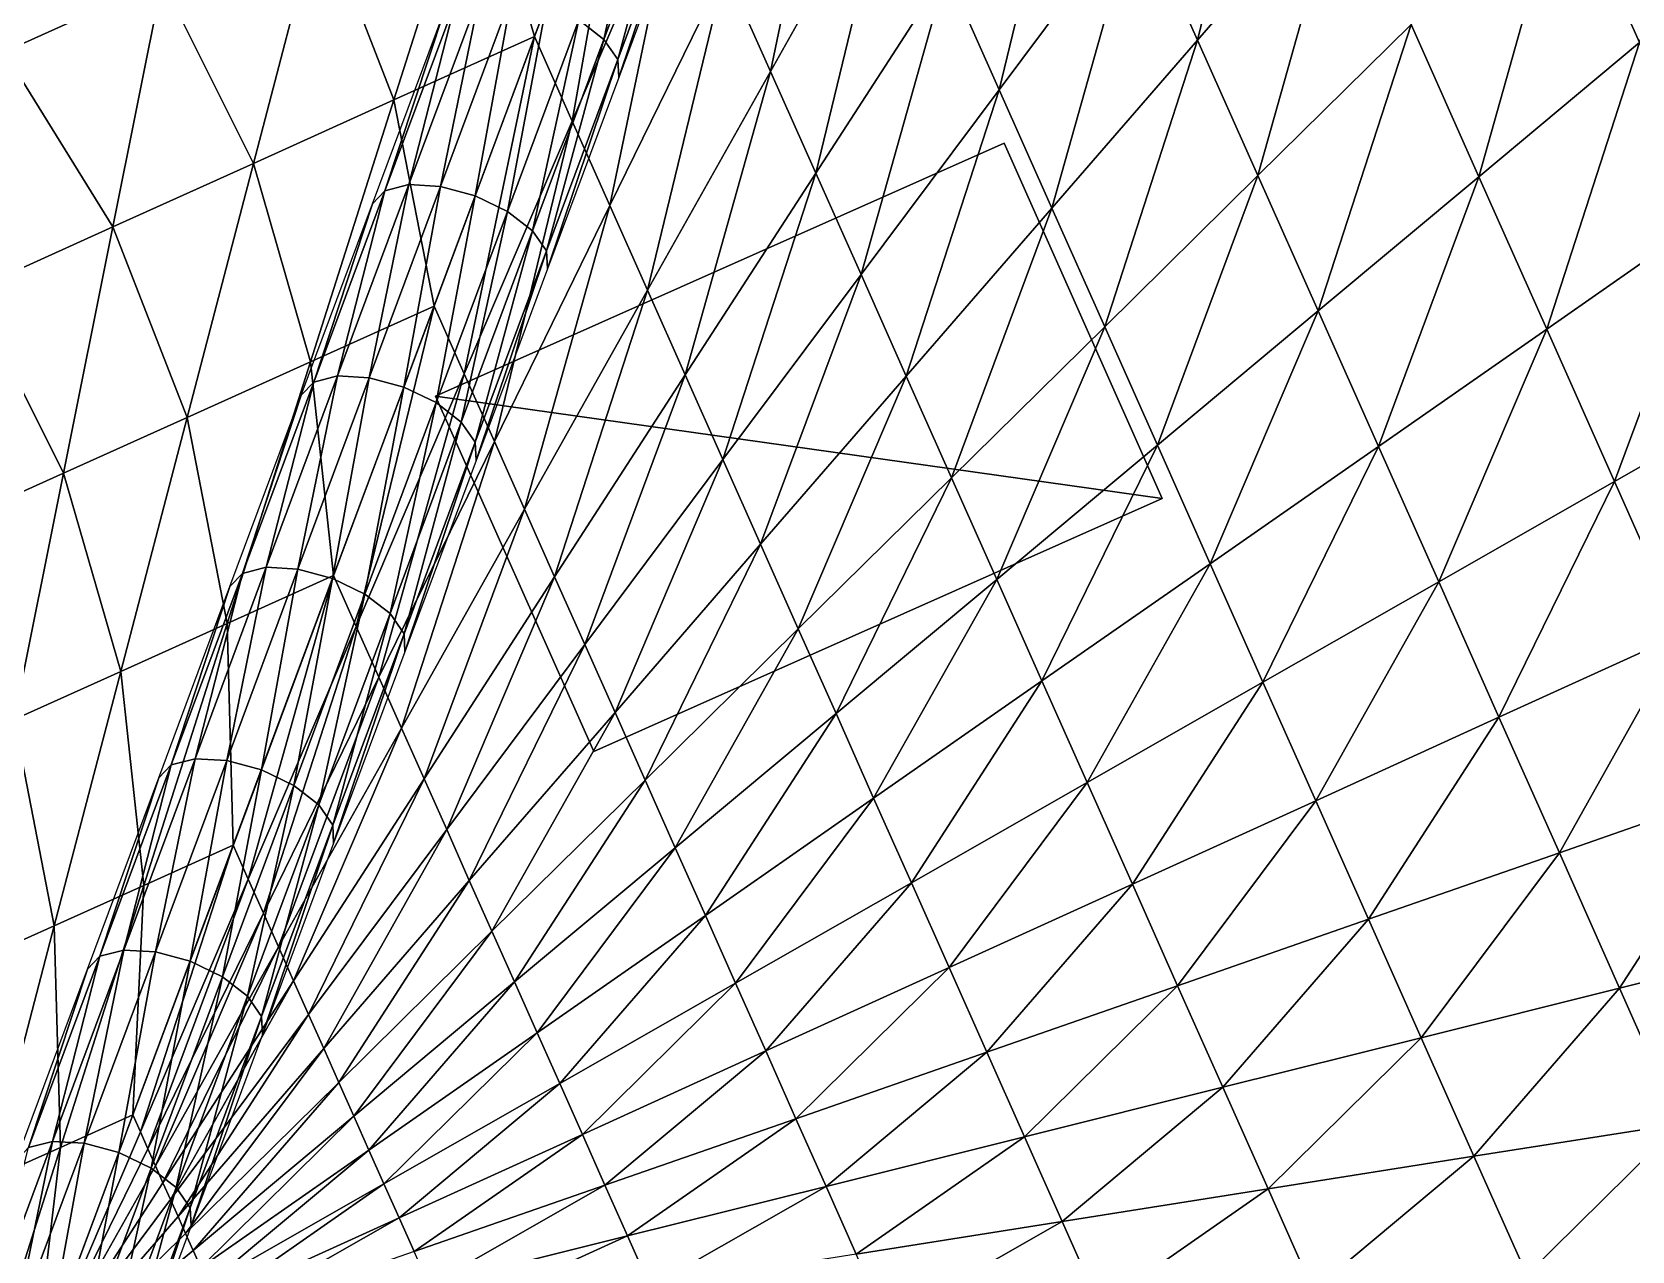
# Model space of a CAD drawing. Header units: metres. Extents: x -32.6 to 43.8, y -33.1 to 27.7.
# Drawn here: x 0.036 to 2.093, y 2.304 to 3.871 of the extents above; entities that cross this region are included whole.
import ezdxf

# ---------------------------------------------------------------- set-up
doc = ezdxf.new("R2010")
doc.units = ezdxf.units.M
for name, color, linetype in [('HREBENACE', 1, 'CONTINUOUS'), ('KOMINY', 3, 'CONTINUOUS'), ('STRECHA_SEVER', 7, 'CONTINUOUS'), ('STRECHA_VYCHOD', 1, 'CONTINUOUS')]:
    doc.layers.add(name, color=color, linetype=linetype)

msp = doc.modelspace()

# ---------------------------------------------------------------- linework, layer by layer
at = {"layer": 'HREBENACE'}
for points in [[(0.831, 4.1326, 10.6086), (0.7716, 3.8617, 10.7234), (0.7393, 3.8866, 10.7464)], [(0.831, 4.1326, 10.6086), (0.8632, 4.1077, 10.5856), (0.7716, 3.8617, 10.7234)], [(0.8632, 4.1077, 10.5856), (0.7897, 3.8357, 10.6889), (0.7716, 3.8617, 10.7234)], [(0.8632, 4.1077, 10.5856), (0.8813, 4.0816, 10.5511), (0.7897, 3.8357, 10.6889)], [(0.8813, 4.0816, 10.5511), (0.7908, 3.8125, 10.6483), (0.7897, 3.8357, 10.6889)], [(0.8813, 4.0816, 10.5511), (0.8824, 4.0584, 10.5104), (0.7908, 3.8125, 10.6483)], [(0.5659, 3.8962, 10.6483), (0.5819, 3.913, 10.6889), (0.4903, 3.6671, 10.8268)], [(0.5819, 3.913, 10.6889), (0.521, 3.6749, 10.8613), (0.4903, 3.6671, 10.8268)], [(0.5819, 3.913, 10.6889), (0.6126, 3.9209, 10.7234), (0.521, 3.6749, 10.8613)], [(0.6126, 3.9209, 10.7234), (0.5617, 3.6727, 10.8843), (0.521, 3.6749, 10.8613)], [(0.6126, 3.9209, 10.7234), (0.6533, 3.9187, 10.7464), (0.5617, 3.6727, 10.8843)], [(0.6533, 3.9187, 10.7464), (0.6062, 3.6606, 10.8924), (0.5617, 3.6727, 10.8843)], [(0.6533, 3.9187, 10.7464), (0.6978, 3.9066, 10.7545), (0.6062, 3.6606, 10.8924)], [(0.5659, 3.8962, 10.6483), (0.4903, 3.6671, 10.8268), (0.4743, 3.6502, 10.7861)], [(0.6978, 3.9066, 10.7545), (0.6477, 3.6406, 10.8843), (0.6062, 3.6606, 10.8924)], [(0.6978, 3.9066, 10.7545), (0.7393, 3.8866, 10.7464), (0.6477, 3.6406, 10.8843)], [(0.7393, 3.8866, 10.7464), (0.68, 3.6157, 10.8613), (0.6477, 3.6406, 10.8843)], [(0.7393, 3.8866, 10.7464), (0.7716, 3.8617, 10.7234), (0.68, 3.6157, 10.8613)], [(0.7716, 3.8617, 10.7234), (0.6981, 3.5897, 10.8268), (0.68, 3.6157, 10.8613)], [(0.7716, 3.8617, 10.7234), (0.7897, 3.8357, 10.6889), (0.6981, 3.5897, 10.8268)], [(0.7897, 3.8357, 10.6889), (0.6992, 3.5665, 10.7861), (0.6981, 3.5897, 10.8268)], [(0.7897, 3.8357, 10.6889), (0.7908, 3.8125, 10.6483), (0.6992, 3.5665, 10.7861)], [(0.4743, 3.6502, 10.7861), (0.4903, 3.6671, 10.8268), (0.3987, 3.4211, 10.9646)], [(0.4903, 3.6671, 10.8268), (0.4294, 3.429, 10.9991), (0.3987, 3.4211, 10.9646)], [(0.4903, 3.6671, 10.8268), (0.521, 3.6749, 10.8613), (0.4294, 3.429, 10.9991)], [(0.521, 3.6749, 10.8613), (0.4701, 3.4267, 11.0221), (0.4294, 3.429, 10.9991)], [(0.521, 3.6749, 10.8613), (0.5617, 3.6727, 10.8843), (0.4701, 3.4267, 11.0221)], [(0.5617, 3.6727, 10.8843), (0.5146, 3.4147, 11.0302), (0.4701, 3.4267, 11.0221)], [(0.5617, 3.6727, 10.8843), (0.6062, 3.6606, 10.8924), (0.5146, 3.4147, 11.0302)], [(0.4743, 3.6502, 10.7861), (0.3987, 3.4211, 10.9646), (0.3826, 3.4043, 10.924)], [(0.6062, 3.6606, 10.8924), (0.5561, 3.3947, 11.0221), (0.5146, 3.4147, 11.0302)], [(0.6062, 3.6606, 10.8924), (0.6477, 3.6406, 10.8843), (0.5561, 3.3947, 11.0221)], [(0.6477, 3.6406, 10.8843), (0.5884, 3.3697, 10.9991), (0.5561, 3.3947, 11.0221)], [(0.6477, 3.6406, 10.8843), (0.68, 3.6157, 10.8613), (0.5884, 3.3697, 10.9991)], [(0.68, 3.6157, 10.8613), (0.6064, 3.3437, 10.9646), (0.5884, 3.3697, 10.9991)], [(0.68, 3.6157, 10.8613), (0.6981, 3.5897, 10.8268), (0.6064, 3.3437, 10.9646)], [(0.6981, 3.5897, 10.8268), (0.6076, 3.3205, 10.924), (0.6064, 3.3437, 10.9646)], [(0.6981, 3.5897, 10.8268), (0.6992, 3.5665, 10.7861), (0.6076, 3.3205, 10.924)], [(0.3826, 3.4043, 10.924), (0.3987, 3.4211, 10.9646), (0.3071, 3.1751, 11.1025)], [(0.3987, 3.4211, 10.9646), (0.3377, 3.183, 11.1369), (0.3071, 3.1751, 11.1025)], [(0.3987, 3.4211, 10.9646), (0.4294, 3.429, 10.9991), (0.3377, 3.183, 11.1369)], [(0.4294, 3.429, 10.9991), (0.3784, 3.1807, 11.16), (0.3377, 3.183, 11.1369)], [(0.4294, 3.429, 10.9991), (0.4701, 3.4267, 11.0221), (0.3784, 3.1807, 11.16)], [(0.4701, 3.4267, 11.0221), (0.423, 3.1687, 11.1681), (0.3784, 3.1807, 11.16)], [(0.4701, 3.4267, 11.0221), (0.5146, 3.4147, 11.0302), (0.423, 3.1687, 11.1681)], [(0.5146, 3.4147, 11.0302), (0.4645, 3.1487, 11.16), (0.423, 3.1687, 11.1681)], [(0.5146, 3.4147, 11.0302), (0.5561, 3.3947, 11.0221), (0.4645, 3.1487, 11.16)], [(0.3826, 3.4043, 10.924), (0.3071, 3.1751, 11.1025), (0.291, 3.1583, 11.0618)], [(0.5561, 3.3947, 11.0221), (0.4968, 3.1238, 11.1369), (0.4645, 3.1487, 11.16)], [(0.5561, 3.3947, 11.0221), (0.5884, 3.3697, 10.9991), (0.4968, 3.1238, 11.1369)], [(0.5884, 3.3697, 10.9991), (0.5148, 3.0977, 11.1025), (0.4968, 3.1238, 11.1369)], [(0.5884, 3.3697, 10.9991), (0.6064, 3.3437, 10.9646), (0.5148, 3.0977, 11.1025)], [(0.6064, 3.3437, 10.9646), (0.5159, 3.0745, 11.0618), (0.5148, 3.0977, 11.1025)], [(0.6064, 3.3437, 10.9646), (0.6076, 3.3205, 10.924), (0.5159, 3.0745, 11.0618)], [(0.291, 3.1583, 11.0618), (0.3071, 3.1751, 11.1025), (0.2154, 2.9291, 11.2403)], [(0.3071, 3.1751, 11.1025), (0.2461, 2.937, 11.2748), (0.2154, 2.9291, 11.2403)], [(0.3071, 3.1751, 11.1025), (0.3377, 3.183, 11.1369), (0.2461, 2.937, 11.2748)], [(0.3377, 3.183, 11.1369), (0.2868, 2.9348, 11.2978), (0.2461, 2.937, 11.2748)], [(0.3377, 3.183, 11.1369), (0.3784, 3.1807, 11.16), (0.2868, 2.9348, 11.2978)], [(0.3784, 3.1807, 11.16), (0.3314, 2.9227, 11.3059), (0.2868, 2.9348, 11.2978)], [(0.3784, 3.1807, 11.16), (0.423, 3.1687, 11.1681), (0.3314, 2.9227, 11.3059)], [(0.423, 3.1687, 11.1681), (0.3729, 2.9027, 11.2978), (0.3314, 2.9227, 11.3059)], [(0.423, 3.1687, 11.1681), (0.4645, 3.1487, 11.16), (0.3729, 2.9027, 11.2978)], [(0.291, 3.1583, 11.0618), (0.2154, 2.9291, 11.2403), (0.1994, 2.9123, 11.1997)], [(0.4645, 3.1487, 11.16), (0.4052, 2.8778, 11.2748), (0.3729, 2.9027, 11.2978)], [(0.4645, 3.1487, 11.16), (0.4968, 3.1238, 11.1369), (0.4052, 2.8778, 11.2748)], [(0.4968, 3.1238, 11.1369), (0.4232, 2.8517, 11.2403), (0.4052, 2.8778, 11.2748)], [(0.4968, 3.1238, 11.1369), (0.5148, 3.0977, 11.1025), (0.4232, 2.8517, 11.2403)], [(0.5148, 3.0977, 11.1025), (0.4243, 2.8285, 11.1997), (0.4232, 2.8517, 11.2403)], [(0.5148, 3.0977, 11.1025), (0.5159, 3.0745, 11.0618), (0.4243, 2.8285, 11.1997)], [(0.1994, 2.9123, 11.1997), (0.2154, 2.9291, 11.2403), (0.1238, 2.6831, 11.3782)], [(0.2154, 2.9291, 11.2403), (0.1545, 2.691, 11.4126), (0.1238, 2.6831, 11.3782)], [(0.2154, 2.9291, 11.2403), (0.2461, 2.937, 11.2748), (0.1545, 2.691, 11.4126)], [(0.2461, 2.937, 11.2748), (0.1952, 2.6888, 11.4357), (0.1545, 2.691, 11.4126)], [(0.2461, 2.937, 11.2748), (0.2868, 2.9348, 11.2978), (0.1952, 2.6888, 11.4357)], [(0.2868, 2.9348, 11.2978), (0.2397, 2.6767, 11.4437), (0.1952, 2.6888, 11.4357)], [(0.2868, 2.9348, 11.2978), (0.3314, 2.9227, 11.3059), (0.2397, 2.6767, 11.4437)], [(0.3314, 2.9227, 11.3059), (0.2813, 2.6567, 11.4357), (0.2397, 2.6767, 11.4437)], [(0.3314, 2.9227, 11.3059), (0.3729, 2.9027, 11.2978), (0.2813, 2.6567, 11.4357)], [(0.1994, 2.9123, 11.1997), (0.1238, 2.6831, 11.3782), (0.1078, 2.6663, 11.3375)], [(0.3729, 2.9027, 11.2978), (0.3136, 2.6318, 11.4126), (0.2813, 2.6567, 11.4357)], [(0.3729, 2.9027, 11.2978), (0.4052, 2.8778, 11.2748), (0.3136, 2.6318, 11.4126)], [(0.4052, 2.8778, 11.2748), (0.3316, 2.6058, 11.3782), (0.3136, 2.6318, 11.4126)], [(0.4052, 2.8778, 11.2748), (0.4232, 2.8517, 11.2403), (0.3316, 2.6058, 11.3782)], [(0.4232, 2.8517, 11.2403), (0.3327, 2.5826, 11.3375), (0.3316, 2.6058, 11.3782)], [(0.4232, 2.8517, 11.2403), (0.4243, 2.8285, 11.1997), (0.3327, 2.5826, 11.3375)], [(0.1078, 2.6663, 11.3375), (0.1238, 2.6831, 11.3782), (0.0322, 2.4372, 11.516)], [(0.1238, 2.6831, 11.3782), (0.0629, 2.4451, 11.5505), (0.0322, 2.4372, 11.516)], [(0.1238, 2.6831, 11.3782), (0.1545, 2.691, 11.4126), (0.0629, 2.4451, 11.5505)], [(0.1545, 2.691, 11.4126), (0.1036, 2.4428, 11.5735), (0.0629, 2.4451, 11.5505)], [(0.1545, 2.691, 11.4126), (0.1952, 2.6888, 11.4357), (0.1036, 2.4428, 11.5735)], [(0.1952, 2.6888, 11.4357), (0.1481, 2.4308, 11.5816), (0.1036, 2.4428, 11.5735)], [(0.1952, 2.6888, 11.4357), (0.2397, 2.6767, 11.4437), (0.1481, 2.4308, 11.5816)], [(0.2397, 2.6767, 11.4437), (0.1897, 2.4107, 11.5735), (0.1481, 2.4308, 11.5816)], [(0.2397, 2.6767, 11.4437), (0.2813, 2.6567, 11.4357), (0.1897, 2.4107, 11.5735)], [(0.1078, 2.6663, 11.3375), (0.0322, 2.4372, 11.516), (0.0162, 2.4203, 11.4754)], [(0.2813, 2.6567, 11.4357), (0.222, 2.3858, 11.5505), (0.1897, 2.4107, 11.5735)], [(0.2813, 2.6567, 11.4357), (0.3136, 2.6318, 11.4126), (0.222, 2.3858, 11.5505)], [(0.3136, 2.6318, 11.4126), (0.24, 2.3598, 11.516), (0.222, 2.3858, 11.5505)], [(0.3136, 2.6318, 11.4126), (0.3316, 2.6058, 11.3782), (0.24, 2.3598, 11.516)], [(0.3316, 2.6058, 11.3782), (0.2411, 2.3366, 11.4754), (0.24, 2.3598, 11.516)], [(0.3316, 2.6058, 11.3782), (0.3327, 2.5826, 11.3375), (0.2411, 2.3366, 11.4754)], [(0.0322, 2.4372, 11.516), (0.0629, 2.4451, 11.5505), (-0.0287, 2.1991, 11.6883)], [(0.0629, 2.4451, 11.5505), (0.012, 2.1968, 11.7114), (-0.0287, 2.1991, 11.6883)], [(0.0629, 2.4451, 11.5505), (0.1036, 2.4428, 11.5735), (0.012, 2.1968, 11.7114)], [(0.1036, 2.4428, 11.5735), (0.0565, 2.1848, 11.7194), (0.012, 2.1968, 11.7114)], [(0.1036, 2.4428, 11.5735), (0.1481, 2.4308, 11.5816), (0.0565, 2.1848, 11.7194)], [(0.1481, 2.4308, 11.5816), (0.0981, 2.1648, 11.7114), (0.0565, 2.1848, 11.7194)], [(0.1481, 2.4308, 11.5816), (0.1897, 2.4107, 11.5735), (0.0981, 2.1648, 11.7114)], [(0.1897, 2.4107, 11.5735), (0.1303, 2.1398, 11.6883), (0.0981, 2.1648, 11.7114)], [(0.1897, 2.4107, 11.5735), (0.222, 2.3858, 11.5505), (0.1303, 2.1398, 11.6883)], [(0.222, 2.3858, 11.5505), (0.1484, 2.1138, 11.6539), (0.1303, 2.1398, 11.6883)], [(0.222, 2.3858, 11.5505), (0.24, 2.3598, 11.516), (0.1484, 2.1138, 11.6539)], [(0.24, 2.3598, 11.516), (0.1495, 2.0906, 11.6132), (0.1484, 2.1138, 11.6539)], [(0.24, 2.3598, 11.516), (0.2411, 2.3366, 11.4754), (0.1495, 2.0906, 11.6132)]]:
    msp.add_3dface(points, dxfattribs=at)
at = {"layer": 'KOMINY'}
for points in [[(1.2862, 3.7282, 10.3353), (0.5553, 3.4029, 10.3353), (0.5553, 3.4029, 12.1432)], [(1.2862, 3.7282, 10.3353), (0.5553, 3.4029, 12.1432), (1.2862, 3.7282, 12.1432)], [(0.5553, 3.4029, 12.1432), (1.4895, 3.2714, 12.1432), (1.2862, 3.7282, 12.1432)], [(1.4895, 3.2714, 10.3353), (1.2862, 3.7282, 10.3353), (1.2862, 3.7282, 12.1432)], [(1.4895, 3.2714, 10.3353), (1.2862, 3.7282, 12.1432), (1.4895, 3.2714, 12.1432)], [(0.5553, 3.4029, 10.3353), (0.7586, 2.9461, 10.3353), (0.7586, 2.9461, 12.1432)], [(0.5553, 3.4029, 10.3353), (0.7586, 2.9461, 12.1432), (0.5553, 3.4029, 12.1432)], [(0.5553, 3.4029, 12.1432), (0.7586, 2.9461, 12.1432), (1.4895, 3.2714, 12.1432)], [(0.7586, 2.9461, 10.3353), (1.4895, 3.2714, 10.3353), (1.4895, 3.2714, 12.1432)], [(0.7586, 2.9461, 10.3353), (1.4895, 3.2714, 12.1432), (0.7586, 2.9461, 12.1432)]]:
    msp.add_3dface(points, dxfattribs=at)
at = {"layer": 'STRECHA_SEVER'}
for points in [[(0.609, 4.1205, 10.3978), (0.8116, 4.2121, 10.3978), (0.6825, 3.8655, 10.592)], [(-0.1817, 4.0506, 10.2035), (0.0428, 4.1522, 10.2035), (0.0013, 3.8456, 10.3978)], [(0.0428, 4.1522, 10.2035), (0.2038, 3.9372, 10.3978), (0.0013, 3.8456, 10.3978)], [(0.4064, 4.0289, 10.3978), (0.609, 4.1205, 10.3978), (0.5018, 3.7839, 10.592)], [(0.609, 4.1205, 10.3978), (0.6825, 3.8655, 10.592), (0.5018, 3.7839, 10.592)], [(0.2038, 3.9372, 10.3978), (0.4064, 4.0289, 10.3978), (0.3211, 3.7022, 10.592)], [(0.4064, 4.0289, 10.3978), (0.5018, 3.7839, 10.592), (0.3211, 3.7022, 10.592)], [(0.0013, 3.8456, 10.3978), (0.2038, 3.9372, 10.3978), (0.1404, 3.6206, 10.592)], [(0.2038, 3.9372, 10.3978), (0.3211, 3.7022, 10.592), (0.1404, 3.6206, 10.592)], [(0.5018, 3.7839, 10.592), (0.6825, 3.8655, 10.592), (0.5534, 3.5189, 10.7863)], [(0.0013, 3.8456, 10.3978), (0.1404, 3.6206, 10.592), (-0.0403, 3.5389, 10.592)], [(0.3211, 3.7022, 10.592), (0.5018, 3.7839, 10.592), (0.3946, 3.4473, 10.7863)], [(0.5018, 3.7839, 10.592), (0.5534, 3.5189, 10.7863), (0.3946, 3.4473, 10.7863)], [(0.1404, 3.6206, 10.592), (0.3211, 3.7022, 10.592), (0.2358, 3.3756, 10.7863)], [(0.3211, 3.7022, 10.592), (0.3946, 3.4473, 10.7863), (0.2358, 3.3756, 10.7863)], [(-0.0403, 3.5389, 10.592), (0.1404, 3.6206, 10.592), (0.077, 3.3039, 10.7863)], [(0.1404, 3.6206, 10.592), (0.2358, 3.3756, 10.7863), (0.077, 3.3039, 10.7863)], [(-0.0403, 3.5389, 10.592), (0.077, 3.3039, 10.7863), (-0.0818, 3.2323, 10.7863)], [(0.3946, 3.4473, 10.7863), (0.5534, 3.5189, 10.7863), (0.4243, 3.1723, 10.9805)], [(0.2358, 3.3756, 10.7863), (0.3946, 3.4473, 10.7863), (0.2874, 3.1106, 10.9805)], [(0.3946, 3.4473, 10.7863), (0.4243, 3.1723, 10.9805), (0.2874, 3.1106, 10.9805)], [(0.077, 3.3039, 10.7863), (0.2358, 3.3756, 10.7863), (0.1505, 3.049, 10.9805)], [(0.2358, 3.3756, 10.7863), (0.2874, 3.1106, 10.9805), (0.1505, 3.049, 10.9805)], [(-0.0818, 3.2323, 10.7863), (0.077, 3.3039, 10.7863), (0.0136, 2.9873, 10.9805)], [(0.077, 3.3039, 10.7863), (0.1505, 3.049, 10.9805), (0.0136, 2.9873, 10.9805)], [(0.2874, 3.1106, 10.9805), (0.4243, 3.1723, 10.9805), (0.2952, 2.8257, 11.1747)], [(0.1505, 3.049, 10.9805), (0.2874, 3.1106, 10.9805), (0.1802, 2.774, 11.1747)], [(0.2874, 3.1106, 10.9805), (0.2952, 2.8257, 11.1747), (0.1802, 2.774, 11.1747)], [(0.0136, 2.9873, 10.9805), (0.1505, 3.049, 10.9805), (0.0652, 2.7223, 11.1747)], [(0.1505, 3.049, 10.9805), (0.1802, 2.774, 11.1747), (0.0652, 2.7223, 11.1747)], [(0.0136, 2.9873, 10.9805), (0.0652, 2.7223, 11.1747), (-0.0498, 2.6706, 11.1747)], [(0.1802, 2.774, 11.1747), (0.2952, 2.8257, 11.1747), (0.1661, 2.4791, 11.369)], [(0.0652, 2.7223, 11.1747), (0.1802, 2.774, 11.1747), (0.073, 2.4374, 11.369)], [(0.1802, 2.774, 11.1747), (0.1661, 2.4791, 11.369), (0.073, 2.4374, 11.369)], [(-0.0498, 2.6706, 11.1747), (0.0652, 2.7223, 11.1747), (-0.0201, 2.3957, 11.369)], [(0.0652, 2.7223, 11.1747), (0.073, 2.4374, 11.369), (-0.0201, 2.3957, 11.369)], [(0.073, 2.4374, 11.369), (0.1661, 2.4791, 11.369), (0.0371, 2.1325, 11.5632)], [(-0.0201, 2.3957, 11.369), (0.073, 2.4374, 11.369), (-0.0342, 2.1008, 11.5632)], [(0.073, 2.4374, 11.369), (0.0371, 2.1325, 11.5632), (-0.0342, 2.1008, 11.5632)]]:
    msp.add_3dface(points, dxfattribs=at)
at = {"layer": 'STRECHA_VYCHOD'}
for points in [[(1.6349, 4.2726, 9.8151), (1.5348, 3.8607, 10.0093), (1.4573, 4.0348, 10.0093)], [(1.6349, 4.2726, 9.8151), (1.7221, 4.0767, 9.8151), (1.5348, 3.8607, 10.0093)], [(2.2031, 4.2694, 9.4266), (2.1031, 3.8575, 9.6208), (2.0062, 4.0751, 9.6208)], [(1.0763, 4.254, 10.2035), (0.986, 3.8204, 10.3978), (0.9278, 3.951, 10.3978)], [(1.0763, 4.254, 10.2035), (1.1441, 4.1017, 10.2035), (0.986, 3.8204, 10.3978)], [(0.8116, 4.2121, 10.3978), (0.7309, 3.7567, 10.592), (0.6825, 3.8655, 10.592)], [(0.8116, 4.2121, 10.3978), (0.8697, 4.0815, 10.3978), (0.7309, 3.7567, 10.592)], [(1.3798, 4.2089, 10.0093), (1.2798, 3.797, 10.2035), (1.212, 3.9494, 10.2035)], [(1.3798, 4.2089, 10.0093), (1.4573, 4.0348, 10.0093), (1.2798, 3.797, 10.2035)], [(1.1441, 4.1017, 10.2035), (1.0441, 3.6898, 10.3978), (0.986, 3.8204, 10.3978)], [(1.1441, 4.1017, 10.2035), (1.212, 3.9494, 10.2035), (1.0441, 3.6898, 10.3978)], [(0.8697, 4.0815, 10.3978), (0.7794, 3.6479, 10.592), (0.7309, 3.7567, 10.592)], [(0.8697, 4.0815, 10.3978), (0.9278, 3.951, 10.3978), (0.7794, 3.6479, 10.592)], [(1.7221, 4.0767, 9.8151), (1.6124, 3.6866, 10.0093), (1.5348, 3.8607, 10.0093)], [(1.7221, 4.0767, 9.8151), (1.8093, 3.8808, 9.8151), (1.6124, 3.6866, 10.0093)], [(2.0062, 4.0751, 9.6208), (1.8965, 3.685, 9.8151), (1.8093, 3.8808, 9.8151)], [(2.0062, 4.0751, 9.6208), (2.1031, 3.8575, 9.6208), (1.8965, 3.685, 9.8151)], [(1.4573, 4.0348, 10.0093), (1.3476, 3.6447, 10.2035), (1.2798, 3.797, 10.2035)], [(1.4573, 4.0348, 10.0093), (1.5348, 3.8607, 10.0093), (1.3476, 3.6447, 10.2035)], [(0.9278, 3.951, 10.3978), (0.8278, 3.5391, 10.592), (0.7794, 3.6479, 10.592)], [(0.9278, 3.951, 10.3978), (0.986, 3.8204, 10.3978), (0.8278, 3.5391, 10.592)], [(1.212, 3.9494, 10.2035), (1.1023, 3.5592, 10.3978), (1.0441, 3.6898, 10.3978)], [(1.212, 3.9494, 10.2035), (1.2798, 3.797, 10.2035), (1.1023, 3.5592, 10.3978)], [(1.8093, 3.8808, 9.8151), (1.6899, 3.5125, 10.0093), (1.6124, 3.6866, 10.0093)], [(1.8093, 3.8808, 9.8151), (1.8965, 3.685, 9.8151), (1.6899, 3.5125, 10.0093)], [(0.6825, 3.8655, 10.592), (0.5922, 3.4319, 10.7863), (0.5534, 3.5189, 10.7863)], [(0.6825, 3.8655, 10.592), (0.7309, 3.7567, 10.592), (0.5922, 3.4319, 10.7863)], [(1.5348, 3.8607, 10.0093), (1.4155, 3.4923, 10.2035), (1.3476, 3.6447, 10.2035)], [(1.5348, 3.8607, 10.0093), (1.6124, 3.6866, 10.0093), (1.4155, 3.4923, 10.2035)], [(2.1031, 3.8575, 9.6208), (1.9837, 3.4891, 9.8151), (1.8965, 3.685, 9.8151)], [(2.1031, 3.8575, 9.6208), (2.2, 3.6398, 9.6208), (1.9837, 3.4891, 9.8151)], [(0.986, 3.8204, 10.3978), (0.8763, 3.4303, 10.592), (0.8278, 3.5391, 10.592)], [(0.986, 3.8204, 10.3978), (1.0441, 3.6898, 10.3978), (0.8763, 3.4303, 10.592)], [(1.2798, 3.797, 10.2035), (1.1604, 3.4286, 10.3978), (1.1023, 3.5592, 10.3978)], [(1.2798, 3.797, 10.2035), (1.3476, 3.6447, 10.2035), (1.1604, 3.4286, 10.3978)], [(0.7309, 3.7567, 10.592), (0.6309, 3.3448, 10.7863), (0.5922, 3.4319, 10.7863)], [(0.7309, 3.7567, 10.592), (0.7794, 3.6479, 10.592), (0.6309, 3.3448, 10.7863)], [(1.0441, 3.6898, 10.3978), (0.9247, 3.3214, 10.592), (0.8763, 3.4303, 10.592)], [(1.0441, 3.6898, 10.3978), (1.1023, 3.5592, 10.3978), (0.9247, 3.3214, 10.592)], [(1.6124, 3.6866, 10.0093), (1.4833, 3.34, 10.2035), (1.4155, 3.4923, 10.2035)], [(1.6124, 3.6866, 10.0093), (1.6899, 3.5125, 10.0093), (1.4833, 3.34, 10.2035)], [(1.8965, 3.685, 9.8151), (1.7674, 3.3384, 10.0093), (1.6899, 3.5125, 10.0093)], [(1.8965, 3.685, 9.8151), (1.9837, 3.4891, 9.8151), (1.7674, 3.3384, 10.0093)], [(0.7794, 3.6479, 10.592), (0.6697, 3.2578, 10.7863), (0.6309, 3.3448, 10.7863)], [(0.7794, 3.6479, 10.592), (0.8278, 3.5391, 10.592), (0.6697, 3.2578, 10.7863)], [(1.3476, 3.6447, 10.2035), (1.2185, 3.2981, 10.3978), (1.1604, 3.4286, 10.3978)], [(1.3476, 3.6447, 10.2035), (1.4155, 3.4923, 10.2035), (1.2185, 3.2981, 10.3978)], [(2.2, 3.6398, 9.6208), (2.0709, 3.2932, 9.8151), (1.9837, 3.4891, 9.8151)], [(2.2, 3.6398, 9.6208), (2.2969, 3.4222, 9.6208), (2.0709, 3.2932, 9.8151)], [(1.1023, 3.5592, 10.3978), (0.9732, 3.2126, 10.592), (0.9247, 3.3214, 10.592)], [(1.1023, 3.5592, 10.3978), (1.1604, 3.4286, 10.3978), (0.9732, 3.2126, 10.592)], [(0.8278, 3.5391, 10.592), (0.7084, 3.1707, 10.7863), (0.6697, 3.2578, 10.7863)], [(0.8278, 3.5391, 10.592), (0.8763, 3.4303, 10.592), (0.7084, 3.1707, 10.7863)], [(0.5534, 3.5189, 10.7863), (0.4534, 3.107, 10.9805), (0.4243, 3.1723, 10.9805)], [(0.5534, 3.5189, 10.7863), (0.5922, 3.4319, 10.7863), (0.4534, 3.107, 10.9805)], [(1.6899, 3.5125, 10.0093), (1.5511, 3.1876, 10.2035), (1.4833, 3.34, 10.2035)], [(1.6899, 3.5125, 10.0093), (1.7674, 3.3384, 10.0093), (1.5511, 3.1876, 10.2035)], [(1.4155, 3.4923, 10.2035), (1.2767, 3.1675, 10.3978), (1.2185, 3.2981, 10.3978)], [(1.4155, 3.4923, 10.2035), (1.4833, 3.34, 10.2035), (1.2767, 3.1675, 10.3978)], [(1.9837, 3.4891, 9.8151), (1.8449, 3.1643, 10.0093), (1.7674, 3.3384, 10.0093)], [(1.9837, 3.4891, 9.8151), (2.0709, 3.2932, 9.8151), (1.8449, 3.1643, 10.0093)], [(0.5922, 3.4319, 10.7863), (0.4825, 3.0417, 10.9805), (0.4534, 3.107, 10.9805)], [(0.5922, 3.4319, 10.7863), (0.6309, 3.3448, 10.7863), (0.4825, 3.0417, 10.9805)], [(0.8763, 3.4303, 10.592), (0.7472, 3.0836, 10.7863), (0.7084, 3.1707, 10.7863)], [(0.8763, 3.4303, 10.592), (0.9247, 3.3214, 10.592), (0.7472, 3.0836, 10.7863)], [(1.1604, 3.4286, 10.3978), (1.0216, 3.1038, 10.592), (0.9732, 3.2126, 10.592)], [(1.1604, 3.4286, 10.3978), (1.2185, 3.2981, 10.3978), (1.0216, 3.1038, 10.592)], [(2.2969, 3.4222, 9.6208), (2.1581, 3.0974, 9.8151), (2.0709, 3.2932, 9.8151)], [(0.6309, 3.3448, 10.7863), (0.5115, 2.9764, 10.9805), (0.4825, 3.0417, 10.9805)], [(0.6309, 3.3448, 10.7863), (0.6697, 3.2578, 10.7863), (0.5115, 2.9764, 10.9805)], [(1.4833, 3.34, 10.2035), (1.3348, 3.0369, 10.3978), (1.2767, 3.1675, 10.3978)], [(1.4833, 3.34, 10.2035), (1.5511, 3.1876, 10.2035), (1.3348, 3.0369, 10.3978)], [(1.7674, 3.3384, 10.0093), (1.6189, 3.0353, 10.2035), (1.5511, 3.1876, 10.2035)], [(1.7674, 3.3384, 10.0093), (1.8449, 3.1643, 10.0093), (1.6189, 3.0353, 10.2035)], [(0.9247, 3.3214, 10.592), (0.786, 2.9966, 10.7863), (0.7472, 3.0836, 10.7863)], [(0.9247, 3.3214, 10.592), (0.9732, 3.2126, 10.592), (0.786, 2.9966, 10.7863)], [(1.2185, 3.2981, 10.3978), (1.0701, 2.995, 10.592), (1.0216, 3.1038, 10.592)], [(1.2185, 3.2981, 10.3978), (1.2767, 3.1675, 10.3978), (1.0701, 2.995, 10.592)], [(2.0709, 3.2932, 9.8151), (1.9224, 2.9902, 10.0093), (1.8449, 3.1643, 10.0093)], [(2.0709, 3.2932, 9.8151), (2.1581, 3.0974, 9.8151), (1.9224, 2.9902, 10.0093)], [(0.6697, 3.2578, 10.7863), (0.5406, 2.9111, 10.9805), (0.5115, 2.9764, 10.9805)], [(0.6697, 3.2578, 10.7863), (0.7084, 3.1707, 10.7863), (0.5406, 2.9111, 10.9805)], [(0.9732, 3.2126, 10.592), (0.8247, 2.9095, 10.7863), (0.786, 2.9966, 10.7863)], [(0.9732, 3.2126, 10.592), (1.0216, 3.1038, 10.592), (0.8247, 2.9095, 10.7863)], [(0.4243, 3.1723, 10.9805), (0.3146, 2.7822, 11.1747), (0.2952, 2.8257, 11.1747)], [(0.4243, 3.1723, 10.9805), (0.4534, 3.107, 10.9805), (0.3146, 2.7822, 11.1747)], [(0.7084, 3.1707, 10.7863), (0.5697, 2.8459, 10.9805), (0.5406, 2.9111, 10.9805)], [(0.7084, 3.1707, 10.7863), (0.7472, 3.0836, 10.7863), (0.5697, 2.8459, 10.9805)], [(1.5511, 3.1876, 10.2035), (1.393, 2.9063, 10.3978), (1.3348, 3.0369, 10.3978)], [(1.5511, 3.1876, 10.2035), (1.6189, 3.0353, 10.2035), (1.393, 2.9063, 10.3978)], [(1.2767, 3.1675, 10.3978), (1.1185, 2.8862, 10.592), (1.0701, 2.995, 10.592)], [(1.2767, 3.1675, 10.3978), (1.3348, 3.0369, 10.3978), (1.1185, 2.8862, 10.592)], [(1.8449, 3.1643, 10.0093), (1.6868, 2.8829, 10.2035), (1.6189, 3.0353, 10.2035)], [(1.8449, 3.1643, 10.0093), (1.9224, 2.9902, 10.0093), (1.6868, 2.8829, 10.2035)], [(0.4534, 3.107, 10.9805), (0.334, 2.7386, 11.1747), (0.3146, 2.7822, 11.1747)], [(0.4534, 3.107, 10.9805), (0.4825, 3.0417, 10.9805), (0.334, 2.7386, 11.1747)], [(1.0216, 3.1038, 10.592), (0.8635, 2.8225, 10.7863), (0.8247, 2.9095, 10.7863)], [(1.0216, 3.1038, 10.592), (1.0701, 2.995, 10.592), (0.8635, 2.8225, 10.7863)], [(2.1581, 3.0974, 9.8151), (2, 2.816, 10.0093), (1.9224, 2.9902, 10.0093)], [(2.1581, 3.0974, 9.8151), (2.2453, 2.9015, 9.8151), (2, 2.816, 10.0093)], [(0.7472, 3.0836, 10.7863), (0.5987, 2.7806, 10.9805), (0.5697, 2.8459, 10.9805)], [(0.7472, 3.0836, 10.7863), (0.786, 2.9966, 10.7863), (0.5987, 2.7806, 10.9805)], [(0.4825, 3.0417, 10.9805), (0.3534, 2.6951, 11.1747), (0.334, 2.7386, 11.1747)], [(0.4825, 3.0417, 10.9805), (0.5115, 2.9764, 10.9805), (0.3534, 2.6951, 11.1747)], [(1.3348, 3.0369, 10.3978), (1.167, 2.7773, 10.592), (1.1185, 2.8862, 10.592)], [(1.3348, 3.0369, 10.3978), (1.393, 2.9063, 10.3978), (1.167, 2.7773, 10.592)], [(1.6189, 3.0353, 10.2035), (1.4511, 2.7757, 10.3978), (1.393, 2.9063, 10.3978)], [(1.6189, 3.0353, 10.2035), (1.6868, 2.8829, 10.2035), (1.4511, 2.7757, 10.3978)], [(0.786, 2.9966, 10.7863), (0.6278, 2.7153, 10.9805), (0.5987, 2.7806, 10.9805)], [(0.786, 2.9966, 10.7863), (0.8247, 2.9095, 10.7863), (0.6278, 2.7153, 10.9805)], [(1.0701, 2.995, 10.592), (0.9022, 2.7354, 10.7863), (0.8635, 2.8225, 10.7863)], [(1.0701, 2.995, 10.592), (1.1185, 2.8862, 10.592), (0.9022, 2.7354, 10.7863)], [(1.9224, 2.9902, 10.0093), (1.7546, 2.7306, 10.2035), (1.6868, 2.8829, 10.2035)], [(1.9224, 2.9902, 10.0093), (2, 2.816, 10.0093), (1.7546, 2.7306, 10.2035)], [(0.5115, 2.9764, 10.9805), (0.3727, 2.6516, 11.1747), (0.3534, 2.6951, 11.1747)], [(0.5115, 2.9764, 10.9805), (0.5406, 2.9111, 10.9805), (0.3727, 2.6516, 11.1747)], [(0.5406, 2.9111, 10.9805), (0.3921, 2.6081, 11.1747), (0.3727, 2.6516, 11.1747)], [(0.5406, 2.9111, 10.9805), (0.5697, 2.8459, 10.9805), (0.3921, 2.6081, 11.1747)], [(0.8247, 2.9095, 10.7863), (0.6569, 2.65, 10.9805), (0.6278, 2.7153, 10.9805)], [(0.8247, 2.9095, 10.7863), (0.8635, 2.8225, 10.7863), (0.6569, 2.65, 10.9805)], [(1.393, 2.9063, 10.3978), (1.2154, 2.6685, 10.592), (1.167, 2.7773, 10.592)], [(1.393, 2.9063, 10.3978), (1.4511, 2.7757, 10.3978), (1.2154, 2.6685, 10.592)], [(2.2453, 2.9015, 9.8151), (2.0775, 2.6419, 10.0093), (2, 2.816, 10.0093)], [(2.2453, 2.9015, 9.8151), (2.3325, 2.7056, 9.8151), (2.0775, 2.6419, 10.0093)], [(1.1185, 2.8862, 10.592), (0.941, 2.6484, 10.7863), (0.9022, 2.7354, 10.7863)], [(1.1185, 2.8862, 10.592), (1.167, 2.7773, 10.592), (0.941, 2.6484, 10.7863)], [(1.6868, 2.8829, 10.2035), (1.5092, 2.6452, 10.3978), (1.4511, 2.7757, 10.3978)], [(1.6868, 2.8829, 10.2035), (1.7546, 2.7306, 10.2035), (1.5092, 2.6452, 10.3978)], [(0.5697, 2.8459, 10.9805), (0.4115, 2.5645, 11.1747), (0.3921, 2.6081, 11.1747)], [(0.5697, 2.8459, 10.9805), (0.5987, 2.7806, 10.9805), (0.4115, 2.5645, 11.1747)], [(0.2952, 2.8257, 11.1747), (0.1758, 2.4573, 11.369), (0.1661, 2.4791, 11.369)], [(0.2952, 2.8257, 11.1747), (0.3146, 2.7822, 11.1747), (0.1758, 2.4573, 11.369)], [(0.8635, 2.8225, 10.7863), (0.6859, 2.5847, 10.9805), (0.6569, 2.65, 10.9805)], [(0.8635, 2.8225, 10.7863), (0.9022, 2.7354, 10.7863), (0.6859, 2.5847, 10.9805)], [(2, 2.816, 10.0093), (1.8224, 2.5783, 10.2035), (1.7546, 2.7306, 10.2035)], [(2, 2.816, 10.0093), (2.0775, 2.6419, 10.0093), (1.8224, 2.5783, 10.2035)], [(0.3146, 2.7822, 11.1747), (0.1855, 2.4356, 11.369), (0.1758, 2.4573, 11.369)], [(0.3146, 2.7822, 11.1747), (0.334, 2.7386, 11.1747), (0.1855, 2.4356, 11.369)], [(0.5987, 2.7806, 10.9805), (0.4309, 2.521, 11.1747), (0.4115, 2.5645, 11.1747)], [(0.5987, 2.7806, 10.9805), (0.6278, 2.7153, 10.9805), (0.4309, 2.521, 11.1747)], [(1.167, 2.7773, 10.592), (0.9797, 2.5613, 10.7863), (0.941, 2.6484, 10.7863)], [(1.167, 2.7773, 10.592), (1.2154, 2.6685, 10.592), (0.9797, 2.5613, 10.7863)], [(1.4511, 2.7757, 10.3978), (1.2639, 2.5597, 10.592), (1.2154, 2.6685, 10.592)], [(1.4511, 2.7757, 10.3978), (1.5092, 2.6452, 10.3978), (1.2639, 2.5597, 10.592)], [(0.334, 2.7386, 11.1747), (0.1952, 2.4138, 11.369), (0.1855, 2.4356, 11.369)], [(0.334, 2.7386, 11.1747), (0.3534, 2.6951, 11.1747), (0.1952, 2.4138, 11.369)], [(0.6278, 2.7153, 10.9805), (0.4503, 2.4775, 11.1747), (0.4309, 2.521, 11.1747)], [(0.6278, 2.7153, 10.9805), (0.6569, 2.65, 10.9805), (0.4503, 2.4775, 11.1747)], [(0.9022, 2.7354, 10.7863), (0.715, 2.5194, 10.9805), (0.6859, 2.5847, 10.9805)], [(0.9022, 2.7354, 10.7863), (0.941, 2.6484, 10.7863), (0.715, 2.5194, 10.9805)], [(1.7546, 2.7306, 10.2035), (1.5674, 2.5146, 10.3978), (1.5092, 2.6452, 10.3978)], [(1.7546, 2.7306, 10.2035), (1.8224, 2.5783, 10.2035), (1.5674, 2.5146, 10.3978)], [(0.3534, 2.6951, 11.1747), (0.2049, 2.392, 11.369), (0.1952, 2.4138, 11.369)], [(0.3534, 2.6951, 11.1747), (0.3727, 2.6516, 11.1747), (0.2049, 2.392, 11.369)], [(2.3325, 2.7056, 9.8151), (2.155, 2.4678, 10.0093), (2.0775, 2.6419, 10.0093)], [(1.2154, 2.6685, 10.592), (1.0185, 2.4743, 10.7863), (0.9797, 2.5613, 10.7863)], [(1.2154, 2.6685, 10.592), (1.2639, 2.5597, 10.592), (1.0185, 2.4743, 10.7863)], [(0.3727, 2.6516, 11.1747), (0.2146, 2.3703, 11.369), (0.2049, 2.392, 11.369)], [(0.3727, 2.6516, 11.1747), (0.3921, 2.6081, 11.1747), (0.2146, 2.3703, 11.369)], [(0.6569, 2.65, 10.9805), (0.4696, 2.434, 11.1747), (0.4503, 2.4775, 11.1747)], [(0.6569, 2.65, 10.9805), (0.6859, 2.5847, 10.9805), (0.4696, 2.434, 11.1747)], [(0.941, 2.6484, 10.7863), (0.7441, 2.4541, 10.9805), (0.715, 2.5194, 10.9805)], [(0.941, 2.6484, 10.7863), (0.9797, 2.5613, 10.7863), (0.7441, 2.4541, 10.9805)], [(1.5092, 2.6452, 10.3978), (1.3123, 2.4509, 10.592), (1.2639, 2.5597, 10.592)], [(1.5092, 2.6452, 10.3978), (1.5674, 2.5146, 10.3978), (1.3123, 2.4509, 10.592)], [(2.0775, 2.6419, 10.0093), (1.8902, 2.4259, 10.2035), (1.8224, 2.5783, 10.2035)], [(2.0775, 2.6419, 10.0093), (2.155, 2.4678, 10.0093), (1.8902, 2.4259, 10.2035)], [(0.3921, 2.6081, 11.1747), (0.2243, 2.3485, 11.369), (0.2146, 2.3703, 11.369)], [(0.3921, 2.6081, 11.1747), (0.4115, 2.5645, 11.1747), (0.2243, 2.3485, 11.369)], [(0.6859, 2.5847, 10.9805), (0.489, 2.3904, 11.1747), (0.4696, 2.434, 11.1747)], [(0.6859, 2.5847, 10.9805), (0.715, 2.5194, 10.9805), (0.489, 2.3904, 11.1747)], [(1.8224, 2.5783, 10.2035), (1.6255, 2.384, 10.3978), (1.5674, 2.5146, 10.3978)], [(1.8224, 2.5783, 10.2035), (1.8902, 2.4259, 10.2035), (1.6255, 2.384, 10.3978)], [(0.4115, 2.5645, 11.1747), (0.234, 2.3267, 11.369), (0.2243, 2.3485, 11.369)], [(0.4115, 2.5645, 11.1747), (0.4309, 2.521, 11.1747), (0.234, 2.3267, 11.369)], [(0.9797, 2.5613, 10.7863), (0.7731, 2.3888, 10.9805), (0.7441, 2.4541, 10.9805)], [(0.9797, 2.5613, 10.7863), (1.0185, 2.4743, 10.7863), (0.7731, 2.3888, 10.9805)], [(1.2639, 2.5597, 10.592), (1.0573, 2.3872, 10.7863), (1.0185, 2.4743, 10.7863)], [(1.2639, 2.5597, 10.592), (1.3123, 2.4509, 10.592), (1.0573, 2.3872, 10.7863)], [(0.4309, 2.521, 11.1747), (0.2437, 2.305, 11.369), (0.234, 2.3267, 11.369)], [(0.4309, 2.521, 11.1747), (0.4503, 2.4775, 11.1747), (0.2437, 2.305, 11.369)], [(0.715, 2.5194, 10.9805), (0.5084, 2.3469, 11.1747), (0.489, 2.3904, 11.1747)], [(0.715, 2.5194, 10.9805), (0.7441, 2.4541, 10.9805), (0.5084, 2.3469, 11.1747)], [(1.5674, 2.5146, 10.3978), (1.3608, 2.3421, 10.592), (1.3123, 2.4509, 10.592)], [(1.5674, 2.5146, 10.3978), (1.6255, 2.384, 10.3978), (1.3608, 2.3421, 10.592)], [(0.1661, 2.4791, 11.369), (0.1758, 2.4573, 11.369), (0.0371, 2.1325, 11.5632)], [(0.4503, 2.4775, 11.1747), (0.2534, 2.2832, 11.369), (0.2437, 2.305, 11.369)], [(0.4503, 2.4775, 11.1747), (0.4696, 2.434, 11.1747), (0.2534, 2.2832, 11.369)], [(1.0185, 2.4743, 10.7863), (0.8022, 2.3235, 10.9805), (0.7731, 2.3888, 10.9805)], [(1.0185, 2.4743, 10.7863), (1.0573, 2.3872, 10.7863), (0.8022, 2.3235, 10.9805)], [(0.1758, 2.4573, 11.369), (0.1855, 2.4356, 11.369), (0.0371, 2.1325, 11.5632)], [(0.7441, 2.4541, 10.9805), (0.5278, 2.3034, 11.1747), (0.5084, 2.3469, 11.1747)], [(0.7441, 2.4541, 10.9805), (0.7731, 2.3888, 10.9805), (0.5278, 2.3034, 11.1747)], [(1.3123, 2.4509, 10.592), (1.096, 2.3002, 10.7863), (1.0573, 2.3872, 10.7863)], [(1.3123, 2.4509, 10.592), (1.3608, 2.3421, 10.592), (1.096, 2.3002, 10.7863)], [(2.155, 2.4678, 10.0093), (1.9581, 2.2736, 10.2035), (1.8902, 2.4259, 10.2035)], [(2.155, 2.4678, 10.0093), (2.2325, 2.2937, 10.0093), (1.9581, 2.2736, 10.2035)], [(0.1855, 2.4356, 11.369), (0.1952, 2.4138, 11.369), (0.0371, 2.1325, 11.5632)], [(0.4696, 2.434, 11.1747), (0.263, 2.2615, 11.369), (0.2534, 2.2832, 11.369)], [(0.4696, 2.434, 11.1747), (0.489, 2.3904, 11.1747), (0.263, 2.2615, 11.369)], [(0.1952, 2.4138, 11.369), (0.2049, 2.392, 11.369), (0.0371, 2.1325, 11.5632)], [(1.8902, 2.4259, 10.2035), (1.6836, 2.2534, 10.3978), (1.6255, 2.384, 10.3978)], [(1.8902, 2.4259, 10.2035), (1.9581, 2.2736, 10.2035), (1.6836, 2.2534, 10.3978)], [(0.2049, 2.392, 11.369), (0.2146, 2.3703, 11.369), (0.0371, 2.1325, 11.5632)], [(0.489, 2.3904, 11.1747), (0.2727, 2.2397, 11.369), (0.263, 2.2615, 11.369)], [(0.489, 2.3904, 11.1747), (0.5084, 2.3469, 11.1747), (0.2727, 2.2397, 11.369)], [(0.7731, 2.3888, 10.9805), (0.5472, 2.2598, 11.1747), (0.5278, 2.3034, 11.1747)], [(0.7731, 2.3888, 10.9805), (0.8022, 2.3235, 10.9805), (0.5472, 2.2598, 11.1747)], [(1.0573, 2.3872, 10.7863), (0.8313, 2.2582, 10.9805), (0.8022, 2.3235, 10.9805)], [(1.0573, 2.3872, 10.7863), (1.096, 2.3002, 10.7863), (0.8313, 2.2582, 10.9805)], [(0.2146, 2.3703, 11.369), (0.2243, 2.3485, 11.369), (0.0371, 2.1325, 11.5632)], [(1.6255, 2.384, 10.3978), (1.4092, 2.2333, 10.592), (1.3608, 2.3421, 10.592)], [(1.6255, 2.384, 10.3978), (1.6836, 2.2534, 10.3978), (1.4092, 2.2333, 10.592)], [(0.2243, 2.3485, 11.369), (0.234, 2.3267, 11.369), (0.0371, 2.1325, 11.5632)], [(0.5084, 2.3469, 11.1747), (0.2824, 2.2179, 11.369), (0.2727, 2.2397, 11.369)], [(0.5084, 2.3469, 11.1747), (0.5278, 2.3034, 11.1747), (0.2824, 2.2179, 11.369)], [(0.234, 2.3267, 11.369), (0.2437, 2.305, 11.369), (0.0371, 2.1325, 11.5632)], [(1.3608, 2.3421, 10.592), (1.1348, 2.2131, 10.7863), (1.096, 2.3002, 10.7863)], [(1.3608, 2.3421, 10.592), (1.4092, 2.2333, 10.592), (1.1348, 2.2131, 10.7863)], [(0.2437, 2.305, 11.369), (0.2534, 2.2832, 11.369), (0.0371, 2.1325, 11.5632)], [(0.8022, 2.3235, 10.9805), (0.5665, 2.2163, 11.1747), (0.5472, 2.2598, 11.1747)], [(0.8022, 2.3235, 10.9805), (0.8313, 2.2582, 10.9805), (0.5665, 2.2163, 11.1747)]]:
    msp.add_3dface(points, dxfattribs=at)

doc.saveas('drawing.dxf')
